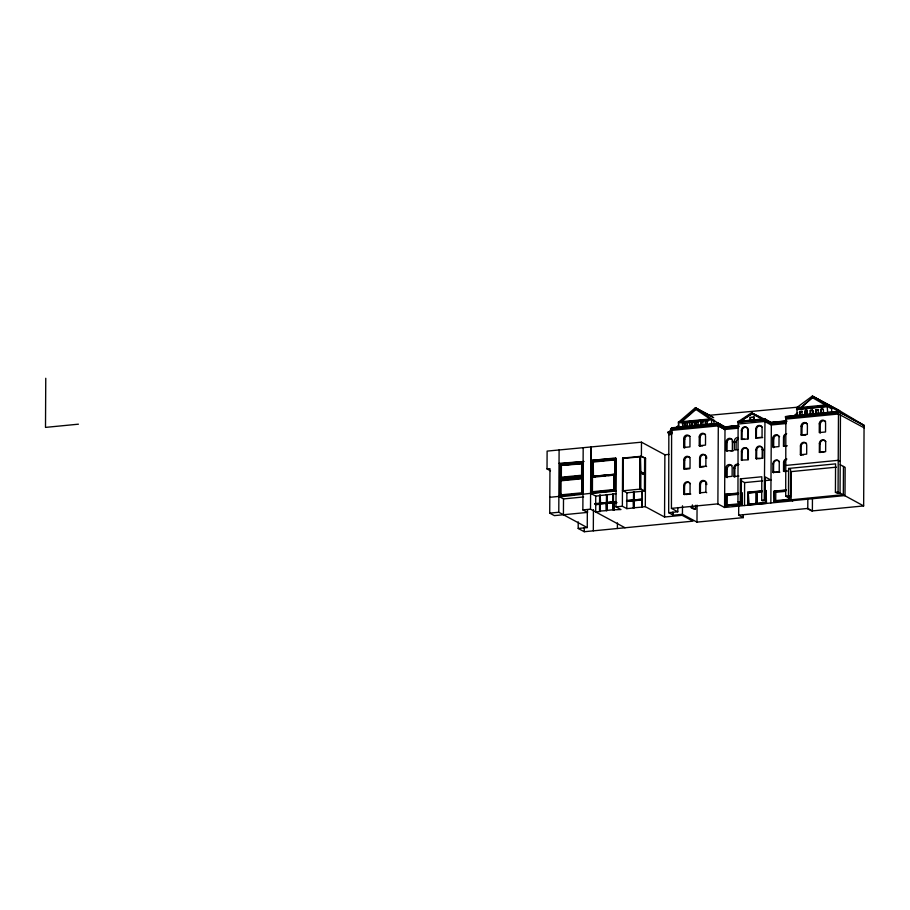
<?xml version="1.0" encoding="UTF-8"?>
<svg xmlns="http://www.w3.org/2000/svg" width="910" height="910" viewBox="0 0 910 910"><rect width="100%" height="100%" fill="white"/><g stroke="black" fill="none" stroke-linecap="round" stroke-linejoin="round"><path stroke-width="1.36" d="M695.57 505.334L695.547 509.145L692.385 507.439L692.385 504.891M45.762 378.276L45.5 427.393L78.419 424.185M550.505 470.823L547.024 468.946L547.115 451.098L641.482 442.18L664.88 454.772L668.93 454.386M587.519 509.771L587.507 512.41L554.372 515.629L549.72 513.126L549.958 468.661L547.024 468.946M587.337 511.75L587.257 527.584L558.785 512.25L559.104 449.938M559.65 495.472L559.741 479.866L582.366 477.659L583.253 478.137L583.173 493.743L559.65 495.472L583.173 493.743M559.661 478.182L559.73 464.691L582.434 462.485L583.344 462.974L583.276 476.465L559.661 478.182L583.276 476.465M559.957 463.85L584.038 461.507L559.036 463.349L559.957 463.85L559.775 496.905L590.59 493.334L595.731 496.098L600.316 495.654L599.61 495.267L599.531 511.113L600.282 511.511L595.697 511.955L595.731 504.675L594.981 503.639L616.138 501.581M560.116 494.938L560.196 480.309L581.899 478.194L581.831 492.822L560.116 494.938L561.004 495.404L561.083 480.787L560.196 480.309M560.48 465.42L560.423 477.306L581.604 475.248L581.672 463.361L560.48 465.42L582.582 463.85M560.537 495.95L560.56 493.106M561.333 477.796L561.402 465.909M563.426 514.753L563.506 498.919L558.865 496.416L549.799 497.292M645.395 490.82L642.176 491.138L642.096 506.972L645.315 506.654L664.55 517.016L682.125 515.31L692.988 521.157L584.254 531.724L578.191 528.46L578.225 521.862M582.286 493.265L582.366 477.659M582.366 475.975L582.434 462.485M587.507 512.41L582.855 509.907L583.185 447.663M584.254 531.724L584.277 527.561M625.045 527.766L590.51 509.168L590.84 446.924M591.113 447.072L590.863 493.482L616.059 491.025L615.968 506.87L620.973 509.554L612.828 509.816L612.908 493.982L616.172 493.664M591.841 492.355L614.773 490.08L614.933 458.708L592.012 460.995L591.807 493.391L591.227 493.084L591.398 460.392L615.558 457.992L616.127 458.299L616.059 491.025M592.842 471.494L592.808 477.17L592.626 461.427L615.524 459.357L611.281 459.777M592.865 465.818L592.626 461.427M593.183 476.305L593.252 462.03L614.637 459.948L614.819 474.36L593.183 476.305L614.557 474.224M593.434 476.442L593.252 462.03M593.32 530.848L593.422 509.634M595.731 496.098L595.686 504.015L594.981 503.639M606.128 503.196L606.401 510.635L600.099 511.056L600.179 495.211L599.61 495.267M600.407 511.215L600.134 503.776M606.401 510.635L606.606 494.858L606.56 502.786L600.566 503.366L600.179 495.211M612.828 509.816L606.674 510.408L606.765 494.574L606.174 494.63M607.118 510.647L606.72 503.139M612.862 501.899L607.084 502.695L606.765 494.574M613.249 498.134L612.908 493.982M613.408 509.759L613.488 493.925M614.239 510.214L614.284 502.934L613.442 502.479M614.398 490.115L614.466 474.497L591.921 476.749M615.444 474.963L615.262 459.22M615.956 490.979L615.387 490.672L615.558 457.992M617.389 528.505L617.424 522.852M633.28 500.671L633.519 507.973L626.808 508.633L622.372 506.244L622.622 458.083L641.402 456.251L645.565 458.265L645.315 506.654M622.622 458.083L623.316 458.458L623.145 490.774L639.901 489.148L640.071 456.82L639.901 489.148M633.553 500.818L626.569 501.319L626.569 500.568L642.369 499.18L642.176 491.138M626.808 508.633L626.842 501.467M633.519 507.973L633.622 492.151L633.576 500.068L626.865 500.716L626.899 492.799L622.451 490.41M626.569 501.319L642.13 499.806L642.312 507.086L633.906 507.769L633.986 491.935L633.326 491.991M634.122 507.882L633.94 500.602M642.369 499.18L634.179 499.977L633.986 491.935M644.542 475.02L644.451 490.911L640.788 488.932L640.867 473.041L645.372 474.94L640.867 473.041M640.867 472.108L645.383 474.008L640.867 472.108L640.469 456.354L645.565 458.265M641.402 456.251L641.482 442.18M641.709 472.961L641.709 472.028M644.542 474.087L644.621 458.356M664.55 517.016L664.88 454.772M671.603 431.727L667.69 432.659L671.603 432.284M743.277 514.798L743.254 517.631L696.98 522.124L682.443 514.298L673.332 515.185L668.679 512.683L668.839 433.444M738.943 426.267L724.997 427.62L718.286 424.003L671.614 428.474L671.625 427.802L718.422 423.252L725.134 426.87L738.727 425.55M677.813 507.541L677.791 511.795L671.432 508.372L671.625 427.802M672.535 514.764L672.547 512.216M673.332 515.185L673.343 512.353M678.576 427.279L678.439 422.035L711.461 418.827L720.504 424.708M682.42 422.82L682.807 427.12L685.184 426.892L685.207 422.809L682.42 422.82L685.207 422.809M682.443 514.298L682.489 505.789M682.807 427.12L682.83 423.048M683.66 447.481L683.706 438.7A3.435 3.06 -61.7 0 1 686.868 435.048A3.435 3.06 -61.7 0 1 689.996 438.085L689.951 446.867L683.66 447.481L684.718 448.05L684.764 439.268A3.435 3.06 -61.7 0 1 690.144 436.379M683.729 468.752L683.774 459.959A3.435 3.06 -61.7 0 1 686.936 456.32A3.435 3.06 -61.7 0 1 690.064 459.357L690.019 468.138L683.729 468.752L684.639 469.241L684.684 460.449A3.435 3.06 -61.7 0 1 690.053 457.571M683.751 494.255L683.797 485.474A3.435 3.06 -61.7 0 1 686.959 481.834A3.435 3.06 -61.7 0 1 690.076 484.859L690.03 493.652L683.751 494.255L684.513 494.665L684.559 485.883L683.797 485.474M684.775 426.676L684.798 422.593M687.175 426.437L687.187 422.479L689.496 422.251L689.894 426.437L689.496 422.251M687.585 426.665L687.187 422.479M691.85 422.149L691.827 425.982L694.432 425.971C698.573 419.248 686.367 423.082 694.455 422.126M692.203 426.187L692.214 422.342M694.08 421.933L694.432 425.971M696.025 425.573L696.048 421.99L698.562 422.012L696.048 421.99M696.457 425.812L696.468 422.217M696.98 522.124L697.071 505.107M698.118 425.379L698.129 421.785M699.21 445.707L699.255 436.925A3.435 3.06 -61.7 0 1 702.418 433.285A3.435 3.06 -61.7 0 1 705.546 436.311L705.5 445.104L699.21 445.707L702.657 445.968M700.325 467.149L699.562 466.739L699.608 457.946A3.435 3.06 -61.7 0 1 702.77 454.306A3.435 3.06 -61.7 0 1 705.898 457.343L706.66 457.753A3.435 3.06 -61.7 0 0 703.532 454.716A3.435 3.06 -61.7 0 0 700.381 458.367L700.325 467.149L704.101 466.784M699.619 484.097L700.461 484.541L700.416 493.334L699.574 492.879L699.619 484.097A3.435 3.06 -61.7 0 1 702.782 480.446A3.435 3.06 -61.7 0 1 705.91 483.483L706.752 483.938M700.143 446.207L700.188 437.426A3.435 3.06 -61.7 0 1 705.568 434.548M702.884 424.913L702.907 421.319L700.814 421.523L700.802 425.118L703.362 425.163M701.269 425.368L700.814 421.523M705.227 424.686L705.25 421.216L707.741 421.273L705.25 421.216M705.705 424.936L705.716 421.478M706.706 492.719L705.864 492.264L705.91 483.483M706.615 466.534L705.853 466.125L705.898 457.343M707.241 424.492L707.263 421.023M711.461 418.827L711.449 419.726L713.975 421.091M711.597 424.06L711.62 419.817L678.428 422.934M713.975 424.049L713.997 420.192M671.671 429.167L671.842 430.362L718.297 425.846L717.888 503.856L671.432 508.372M718.286 424.003L671.728 429.042L671.842 430.362M725.134 427.541L718.422 423.252M725.134 426.87L724.986 428.132L718.217 424.56L671.421 429.19L670.875 428.576L718.127 423.434L724.838 427.04L738.226 425.812M742.253 504.367L741.889 492.719L742.253 504.367L725.623 505.71L725.679 494.301L737.839 493.118M725.873 468.161L725.827 476.954L732.118 476.339L732.163 467.558A3.435 3.06 -61.7 0 0 729.035 464.521A3.435 3.06 -61.7 0 0 725.873 468.161L727.204 468.877L727.158 477.67M733.38 441.896L732.402 441.361A3.435 3.06 -61.7 0 0 729.274 438.336A3.435 3.06 -61.7 0 0 726.123 441.976L726.066 450.757L733.335 450.677L730.821 450.928M726.248 494.847L727.261 495.393L727.204 505.596L726.203 505.05L726.248 494.847L738.579 493.652M727.044 451.292L727.101 442.499A3.435 3.06 -61.7 0 1 731.822 439.155M732.357 450.154L732.402 441.361M738.84 464.669A3.435 3.06 -61.7 0 0 734.859 468.275L734.814 477.067L733.858 476.544L733.904 467.763A3.435 3.06 -61.7 0 1 738.624 464.418M738.294 437.551A3.435 3.06 -61.7 0 0 734.324 441.157L734.279 449.938L738.044 449.574M736.088 449.654L736.122 442.123A3.435 3.06 -61.7 0 1 738.476 438.677M737.964 422.195L764.855 420.09L771.407 423.628L764.855 419.578M741.24 502.343L740.285 501.831L740.41 478.842L741.366 479.365L741.24 502.343L737.942 502.058L738.112 422.718M743.254 517.631L738.658 515.151L738.715 505.221M741.366 439.268L741.411 430.487A3.435 3.06 -61.7 0 1 744.573 426.847A3.435 3.06 -61.7 0 1 747.69 429.873L748.35 430.225L748.304 439.018L741.366 439.268L744.539 439.382M741.388 460.085L741.434 451.292A3.435 3.06 -61.7 0 1 744.596 447.652A3.435 3.06 -61.7 0 1 747.713 450.689L748.384 451.053L748.338 459.834L741.388 460.085L742.059 460.449L742.105 451.656A3.435 3.06 -61.7 0 1 745.267 448.016A3.435 3.06 -61.7 0 1 748.384 451.053M742.014 439.621L742.071 430.839A3.435 3.06 -61.7 0 1 745.222 427.2A3.435 3.06 -61.7 0 1 748.35 430.225M744.505 505.528L744.619 482.607L741.263 480.798M747.645 438.665L747.69 429.873M747.667 459.47L747.713 450.689M747.69 492.219L748.088 505.186L747.69 492.219L762.148 490.808M756.244 503.742L756.301 492.333L756.244 503.742L748.714 504.47L748.293 492.81L761.727 491.502M748.714 504.47L748.293 492.81M749.874 420.443L754.174 420.386L754.185 417.235L750.238 417.485L750.215 420.636L747.485 420.898M750.432 420.75L750.238 417.485M753.969 417.121L753.605 420.079M755.755 437.869L755.801 429.088A3.435 3.06 -61.7 0 1 758.963 425.448A3.435 3.06 -61.7 0 1 762.091 428.474L762.034 437.266L755.755 437.869L762.682 437.608M755.903 458.538L755.948 449.745A3.435 3.06 -61.7 0 1 759.111 446.105A3.435 3.06 -61.7 0 1 762.227 449.13L762.944 449.517L762.898 458.31L755.903 458.538L760.385 458.549M756.392 438.222L756.438 429.429L755.801 429.088M756.619 458.924L756.665 450.132A3.435 3.06 -61.7 0 1 762.045 447.254M757.154 503.651L756.733 491.991L757.154 503.651L765.89 502.798L765.947 491.4M765.412 480.582L770.952 480.048L765.356 477.033L765.23 500.648L762.648 500.898L761.693 500.375L761.818 476.76L740.41 478.842M762.182 457.923L762.227 449.13M765.23 500.648L764.275 500.125L764.991 418.827L737.612 421.489L737.612 422.16L764.991 419.499L771.543 423.025L764.991 418.827M765.89 502.798L765.469 491.138M766.027 503.139L766.095 490.433L766.493 503.401L747.622 504.925M770.838 502.968L771.35 423.662L786.138 422.229M772.738 438.415L772.692 447.197L778.983 446.582L779.028 437.801A3.435 3.06 -61.7 0 0 775.9 434.764A3.435 3.06 -61.7 0 0 772.738 438.415L773.705 438.927A3.435 3.06 -61.7 0 1 779.574 436.686M772.931 472.438L772.977 463.656A3.435 3.06 -61.7 0 1 776.139 460.016A3.435 3.06 -61.7 0 1 779.267 463.042L779.21 471.824L772.931 472.438L779.847 472.165M773.557 472.779L773.602 463.986A3.435 3.06 -61.7 0 1 778.334 460.642M773.659 447.709L773.705 438.927M789.584 496.314L789.562 500.136L774.046 501.353L774.091 491.15L786.422 489.955M774.501 501.603L774.091 491.15M785.819 490.592L774.637 491.673L775.775 492.287L775.718 501.33L774.592 500.716L788.56 499.362L789.687 499.965M786.524 446.162L783.464 446.116L783.51 437.335A3.435 3.06 -61.7 0 1 786.672 433.695M786.797 471.403L783.521 471.243L783.567 462.451A3.435 3.06 -61.7 0 1 786.729 458.811M783.999 446.4L784.045 437.619A3.435 3.06 -61.7 0 1 786.399 434.172M784.284 471.653L784.329 462.872A3.435 3.06 -61.7 0 1 786.672 459.413M790.46 497.019L788.469 495.95L788.617 468.434L790.597 469.503L790.46 497.019L787.696 497.281L785.705 496.212L785.865 417.804M788.56 499.362L788.572 496.78M789.562 500.136L789.129 496.064M724.417 507.484L792.69 500.853L791.097 499.795L791.245 471.608L836.415 467.16M831.683 408.874L827.656 406.554L797.012 409.534L796.5 407.816L827.144 404.848L842.512 413.732M796.989 415.586L797.012 409.534M799.651 415.335L799.674 411.513L802.256 411.491L799.674 411.513M800.015 415.529L800.038 411.707M800.379 454.727L800.425 445.945A3.435 3.06 -61.7 0 1 803.587 442.305A3.435 3.06 -61.7 0 1 806.715 445.331L806.669 454.124L800.379 454.727L803.621 454.886M801.062 434.969L801.107 426.176A3.435 3.06 -61.7 0 1 804.269 422.536A3.435 3.06 -61.7 0 1 807.397 425.561L807.352 434.354L801.062 434.969L805.737 435.082M801.107 455.125L801.153 446.344A3.435 3.06 -61.7 0 1 806.533 443.466M801.892 411.297L802.245 415.313M801.972 435.446L802.017 426.665A3.435 3.06 -61.7 0 1 807.397 423.787M804.997 410.694C804.577 425.471 805.725 398.25 807.454 414.812M807.09 414.607L807.113 410.49M812.448 498.145L812.38 510.908L807.784 508.44L807.83 498.509M810.184 410.342L810.162 414.312L812.653 414.289C816.441 407.714 806.01 411.183 812.676 410.319M810.514 414.505L810.537 410.524M812.323 410.126L812.653 414.289M815.952 409.773L816.304 413.959L815.952 409.773L818.647 409.762L816.327 409.989M818.238 413.527L818.261 409.557M819.296 423.787L819.25 432.58L825.541 431.966L825.586 423.173A3.435 3.06 -61.7 0 0 822.458 420.147A3.435 3.06 -61.7 0 0 819.296 423.787L820.263 424.31A3.435 3.06 -61.7 0 1 825.643 421.432M819.341 452.27L819.387 443.477A3.435 3.06 -61.7 0 1 822.549 439.837A3.435 3.06 -61.7 0 1 825.677 442.874L825.632 451.656L819.341 452.27L823.789 452.259M820.012 452.634L820.058 443.841L819.387 443.477M820.217 433.092L820.263 424.31M820.991 409.284C818.932 415.074 825.484 414.437 822.947 409.102L820.991 409.284L822.947 409.102M821.332 413.459L821.355 409.489M827.622 412.617L827.144 404.848M831.672 412.423L831.694 407.293M835.414 492.31L838.064 492.048L840.044 493.118L840.465 412.628L864.068 425.493L863.647 505.926L840.044 493.072L837.405 493.379L835.414 492.31L835.573 463.873L788.617 468.434M838.246 412.105L838.258 411.434L785.375 416.575L785.364 417.246L838.246 412.105L838.474 413.993L864.295 427.905L864.307 425.471L838.224 409.955L812.403 396.043L796.5 407.816M838.064 492.048L838.485 411.559L786.126 416.643M840.192 464.68L845.14 467.387L844.992 495.563L843.32 494.653L843.468 466.466M718.217 424.56L718.115 425.869L724.826 429.486L738.272 428.178M724.826 429.486L724.929 428.166L739.022 426.801M667.69 432.102L669.1 432.239L671.83 427.802M678.439 422.035L680.589 421.933L695.422 409.079L695.433 407.669L712.473 416.848M682.261 421.341L696.036 409.409L695.422 409.079L710.153 419.055L711.631 418.918L695.433 407.669L678.61 422.126M675.174 428.371L679.031 425.05M800.527 407.76L812.391 397.636L812.403 396.043L827.656 405.121L825.723 405.314L812.391 397.636L800.8 407.908L797.023 408.101M793.327 416.2L797.683 412.776M756.631 420.01L763.297 419.362L751.569 413.788L740.308 421.375L751.91 413.982L751.569 412.787L771.259 422.536L786.285 421.068M613.454 458.56L591.398 460.392M591.227 493.084L615.387 490.672M843.32 494.653L791.097 499.795L792.69 500.853M800.8 407.908L803.598 407.635M807.796 407.225L811.993 406.815M817.589 406.281L821.798 405.871M796.5 409.25L827.133 406.269M685.423 421.853L691.054 421.307M695.274 420.898L700.905 420.352M705.125 419.931L709.356 419.521M805.373 410.888L807.477 410.683M687.607 422.706L689.905 422.479M701.291 421.785L703.385 421.58M750.454 417.599L754.185 417.235M764.696 418.998L738.363 421.558L751.569 412.787L761.42 418.088M740.66 421.558L743.39 421.296M671.614 428.474L718.422 423.923M838.36 412.162L785.717 417.792L838.394 412.708M786.115 419.089L838.474 413.993M738.351 424.003L764.684 421.444L771.248 424.97L786.274 423.514M669.1 432.239L671.705 431.988M771.555 422.354L786.809 420.875M724.838 427.04L738.226 425.743M672.399 432.364L668.497 432.739L668.486 433.41L672.399 433.024M771.407 423.104L786.809 421.546M669.089 434.673L671.694 434.423M864.068 425.493L838.258 411.434M639.866 456.718L640.958 456.615M623.316 458.458L640.071 456.82M592.888 461.563L608.449 460.05M565.986 464.657L571.332 464.146M574.005 463.884L580.682 463.236M783.464 446.116L787.241 445.752M564.166 477.522L569.808 476.976M574.051 476.556L579.693 476.01M592.546 477.033L595.379 476.749M599.622 476.339L605.275 475.793M608.107 475.521L615.183 474.827M699.562 466.739L705.853 466.125M561.083 480.787L581.433 478.808M685.89 469.116L689.666 468.752M785.876 465.42L838.224 460.323L840.214 461.393M783.521 471.243L787.286 470.879M733.858 476.544L738.886 476.055M639.707 489.045L640.788 488.932M563.506 498.919L583.583 496.962M626.899 492.799L633.622 492.151M634.224 492.048L642.414 491.252M600.611 495.45L606.606 494.858M607.129 494.778L613.272 494.175M744.619 482.607L762.637 480.855M699.574 492.879L705.864 492.264M685.765 494.551L690.792 494.062M596.835 503.901L600.27 503.571L599.565 503.185M594.981 504.276L616.127 502.218M600.441 503.935L606.435 503.355M607.163 503.378L613.306 502.775M634.156 500.716L642.346 499.92M595.731 504.675L600.316 504.231L599.565 503.833M614.284 502.934L616.969 502.673M731.515 494.005L725.679 494.301M734.211 493.743L738.26 493.345M748.157 492.469L761.306 491.195M748.771 493.072L756.301 492.333M757.211 492.242L762.205 491.764M727.261 495.393L738.215 494.323M549.72 513.126L558.785 512.25M582.855 509.907L590.51 509.168M774.558 491.4L785.512 490.331M615.968 506.87L622.372 506.244M775.775 492.287L785.546 491.332M599.531 511.113L600.099 511.056M606.094 510.464L606.674 510.408M633.246 507.825L633.906 507.769M785.705 496.212L788.469 495.95M737.942 502.058L740.285 501.831M761.693 500.375L764.275 500.125M692.385 507.439L690.952 507.587L694.114 509.281L695.547 509.145M726.203 505.05L741.263 503.594L742.264 504.129M725.623 505.71L741.832 504.14M728.58 505.459L731.31 505.198M738.158 504.527L740.899 504.265M774.046 501.353L789.106 499.886M779.915 500.921L782.702 500.648M748.236 504.22L765.412 502.548M668.679 512.683L677.791 511.795M792.69 500.648L844.992 495.563M578.191 528.46L587.257 527.584M738.658 515.151L807.784 508.44M863.647 505.926L811.72 510.976L807.113 508.497M708.833 415.335L799.037 407.066M771.259 422.786L786.285 421.41M813.938 396.953L839.759 410.865M801.107 426.176L802.017 426.665M800.425 445.945L801.153 446.344M747.69 430.51L748.35 430.862M741.411 430.487L742.071 430.839M696.639 408.51L713.69 417.69M718.297 425.846L724.997 429.463L724.587 507.473L717.706 503.867M762.227 449.767L762.944 450.154M783.567 462.451L784.329 462.872M755.948 449.745L756.665 450.132M734.324 441.157L736.122 442.123M772.977 463.656L773.602 463.986M732.402 441.998L733.38 442.522M747.713 451.314L748.384 451.678M726.123 441.976L727.101 442.499M741.434 451.292L742.105 451.656M699.255 436.925L700.188 437.426M683.706 438.7L684.764 439.268M733.904 467.763L734.859 468.275M705.898 457.969L706.66 458.378M699.608 457.946L700.381 458.367M683.774 459.959L684.684 460.449M741.309 493.379L742.321 493.925M705.91 484.109L706.752 484.564M559.73 464.691L560.651 465.181M684.559 485.883A3.435 3.06 -61.7 0 1 690.428 483.642M756.438 429.429A3.435 3.06 -61.7 0 1 762.318 427.2M762.534 447.891A3.435 3.06 -61.7 0 1 762.944 449.517M700.461 484.541A3.435 3.06 -61.7 0 1 706.649 483.085M820.058 443.841A3.435 3.06 -61.7 0 1 825.939 441.6M727.204 468.877A3.435 3.06 -61.7 0 1 731.936 465.533M778.983 461.108A3.435 3.06 -61.7 0 1 779.472 461.757M592.478 477.284L592.421 491.707L613.84 489.569L613.897 475.156L592.478 477.284"/></g></svg>
